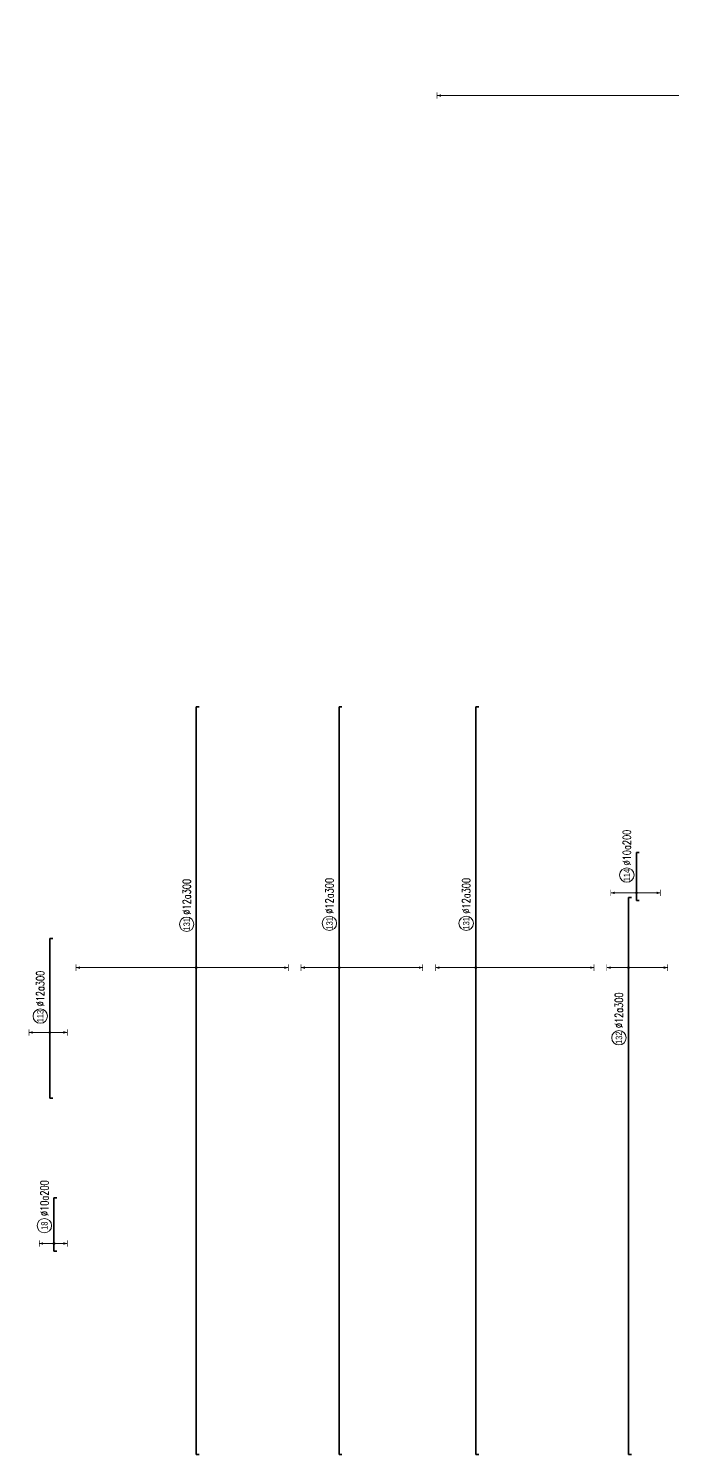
# Model space of a CAD drawing. Header units: millimetres. Extents: x -247377 to 927516, y -864259 to 155594.
# Drawn here: x 4599 to 44819, y -247170 to -158100 of the extents above; entities that cross this region are included whole.
import ezdxf
from ezdxf.enums import TextEntityAlignment as Align

# ---------------------------------------------------------------- set-up
doc = ezdxf.new("R2010")
doc.units = ezdxf.units.MM
doc.header["$MEASUREMENT"] = 0
for name, color, linetype, lineweight in [('NDC_S_DIM', 1, 'Continuous', 15), ('NDC_S_REBAR', 4, 'Continuous', 35), ('NDC_S_VN TEXT', 7, 'Continuous', 20)]:
    doc.layers.add(name, color=color, linetype=linetype, lineweight=lineweight)
doc.styles.add('ARIAL', font='arial.ttf', dxfattribs={"width": 0.8})
doc.styles.add('NDC_EN TXT', font='romans.shx', dxfattribs={"width": 0.8})

# ---------------------------------------------------------------- blocks, each defined once
blk = doc.blocks.new('*U38')
h = blk.add_hatch(color=6)
edge = h.paths.add_edge_path()
edge.add_arc((-2.99, 0), 0.3, 0, 360)
at = {"layer": 'NDC_S_DIM', "color": 8}
for q in [(-2.99, 6.57), (-2.99, -5.43)]:
    blk.add_line((-2.99, 0), q, dxfattribs=at)
for points in [[(-3.99, 6.57, 0.2, 0.2, 0), (-1.99, 6.57, 0, 0, 0)], [(-3.99, -5.43, 0.2, 0.2, 0), (-1.99, -5.43, 0, 0, 0)]]:
    blk.add_lwpolyline(points, format="xyseb", dxfattribs=at)
at = {"layer": 'NDC_S_DIM'}
blk.add_circle((2.1, 3), 2.25, dxfattribs=at)
at = {"layer": 'NDC_S_DIM', "color": 6}
blk.add_circle((-2.99, 0), 0.3, dxfattribs=at)
at = {"layer": 'NDC_S_DIM', "color": 8}
for points in [[(-3.39, 5.37), (-2.99, 6.57), (-2.59, 5.37)], [(-3.39, -4.23), (-2.99, -5.43), (-2.59, -4.23)]]:
    blk.add_solid(points, dxfattribs=at)
at = {"layer": 'NDC_S_REBAR'}
for p, q in [((0, 0), (-23.56, 0)), ((-23.56, 0), (-23.56, -0.9)), ((0, 0), (26.39, 0)), ((26.39, 0), (26.39, -0.9)), ((-23.56, -0.9), (-23.56, -0.9)), ((26.39, -0.9), (26.39, -0.9))]:
    blk.add_line(p, q, dxfattribs=at)
at = {"layer": 'NDC_S_VN TEXT', "style": 'ARIAL', "width": 0.8}
blk.add_attdef('KHT', text='', height=2, dxfattribs=at).set_placement((2.1, 3), align=Align.MIDDLE_CENTER)
at = {"layer": 'NDC_S_VN TEXT', "color": 3, "style": 'NDC_EN TXT', "width": 0.75}
blk.add_attdef('DKT', (5.1, 1.75), '', height=2.5, dxfattribs=at)
blk = doc.blocks.new('*U278')
h = blk.add_hatch(color=6)
edge = h.paths.add_edge_path()
edge.add_arc((-2.99, 0), 0.3, 0, 360)
at = {"layer": 'NDC_S_DIM', "color": 8}
for q in [(-2.99, 37.54), (-2.99, -28.71)]:
    blk.add_line((-2.99, 0), q, dxfattribs=at)
for points in [[(-3.99, 37.54, 0.2, 0.2, 0), (-1.99, 37.54, 0, 0, 0)], [(-3.99, -28.71, 0.2, 0.2, 0), (-1.99, -28.71, 0, 0, 0)]]:
    blk.add_lwpolyline(points, format="xyseb", dxfattribs=at)
at = {"layer": 'NDC_S_DIM'}
blk.add_circle((10.56, 3), 2.25, dxfattribs=at)
at = {"layer": 'NDC_S_DIM', "color": 6}
blk.add_circle((-2.99, 0), 0.3, dxfattribs=at)
at = {"layer": 'NDC_S_DIM', "color": 8}
for points in [[(-3.39, 36.34), (-2.99, 37.54), (-2.59, 36.34)], [(-3.39, -27.51), (-2.99, -28.71), (-2.59, -27.51)]]:
    blk.add_solid(points, dxfattribs=at)
at = {"layer": 'NDC_S_REBAR'}
for p, q in [((0, 0), (-155.03, 0)), ((-155.03, 0), (-155.03, -0.9)), ((0, 0), (78.42, 0)), ((78.42, 0), (78.42, -0.9)), ((-155.03, -0.9), (-155.03, -0.9)), ((78.42, -0.9), (78.42, -0.9))]:
    blk.add_line(p, q, dxfattribs=at)
at = {"layer": 'NDC_S_VN TEXT', "style": 'ARIAL', "width": 0.8}
blk.add_attdef('KHT', text='', height=2, dxfattribs=at).set_placement((10.56, 3), align=Align.MIDDLE_CENTER)
at = {"layer": 'NDC_S_VN TEXT', "color": 3, "style": 'NDC_EN TXT', "width": 0.75}
blk.add_attdef('DKT', (13.56, 1.75), '', height=2.5, dxfattribs=at)
blk = doc.blocks.new('*U40')
h = blk.add_hatch(color=6)
edge = h.paths.add_edge_path()
edge.add_arc((-2.99, 0), 0.3, 0, 360)
at = {"layer": 'NDC_S_DIM', "color": 8}
for q in [(-2.99, 6.79), (-2.99, -12.21)]:
    blk.add_line((-2.99, 0), q, dxfattribs=at)
for points in [[(-3.99, 6.79, 0.2, 0.2, 0), (-1.99, 6.79, 0, 0, 0)], [(-3.99, -12.21, 0.2, 0.2, 0), (-1.99, -12.21, 0, 0, 0)]]:
    blk.add_lwpolyline(points, format="xyseb", dxfattribs=at)
at = {"layer": 'NDC_S_DIM'}
blk.add_circle((-24.89, 3), 2.25, dxfattribs=at)
at = {"layer": 'NDC_S_DIM', "color": 6}
blk.add_circle((-2.99, 0), 0.3, dxfattribs=at)
at = {"layer": 'NDC_S_DIM', "color": 8}
for points in [[(-3.39, 5.59), (-2.99, 6.79), (-2.59, 5.59)], [(-3.39, -11.01), (-2.99, -12.21), (-2.59, -11.01)]]:
    blk.add_solid(points, dxfattribs=at)
at = {"layer": 'NDC_S_REBAR'}
for p, q in [((0, 0), (-155.03, 0)), ((-155.03, 0), (-155.03, -0.9)), ((0, 0), (18.92, 0)), ((18.92, 0), (18.92, -0.9)), ((-155.03, -0.9), (-155.03, -0.9)), ((18.92, -0.9), (18.92, -0.9))]:
    blk.add_line(p, q, dxfattribs=at)
at = {"layer": 'NDC_S_VN TEXT', "style": 'ARIAL', "width": 0.8}
blk.add_attdef('KHT', text='', height=2, dxfattribs=at).set_placement((-24.89, 3), align=Align.MIDDLE_CENTER)
at = {"layer": 'NDC_S_VN TEXT', "color": 3, "style": 'NDC_EN TXT', "width": 0.75}
blk.add_attdef('DKT', (-21.89, 1.75), '', height=2.5, dxfattribs=at)
blk = doc.blocks.new('*U220')
h = blk.add_hatch(color=6)
edge = h.paths.add_edge_path()
edge.add_arc((-2.99, 0), 0.3, 0, 360)
at = {"layer": 'NDC_S_DIM', "color": 8}
for q in [(-2.99, 4.6), (-2.99, -4.15)]:
    blk.add_line((-2.99, 0), q, dxfattribs=at)
for points in [[(-3.99, 4.6, 0.2, 0.2, 0), (-1.99, 4.6, 0, 0, 0)], [(-3.99, -4.15, 0.2, 0.2, 0), (-1.99, -4.15, 0, 0, 0)]]:
    blk.add_lwpolyline(points, format="xyseb", dxfattribs=at)
at = {"layer": 'NDC_S_DIM'}
blk.add_circle((2.58, 3), 2.25, dxfattribs=at)
at = {"layer": 'NDC_S_DIM', "color": 6}
blk.add_circle((-2.99, 0), 0.3, dxfattribs=at)
at = {"layer": 'NDC_S_DIM', "color": 8}
for points in [[(-3.39, 3.4), (-2.99, 4.6), (-2.59, 3.4)], [(-3.39, -2.95), (-2.99, -4.15), (-2.59, -2.95)]]:
    blk.add_solid(points, dxfattribs=at)
at = {"layer": 'NDC_S_REBAR'}
for p, q in [((0, 0), (-5.38, 0)), ((-5.38, 0), (-5.38, -0.9)), ((0, 0), (11.32, 0)), ((11.32, 0), (11.32, -0.9)), ((-5.38, -0.9), (-5.38, -0.9)), ((11.32, -0.9), (11.32, -0.9))]:
    blk.add_line(p, q, dxfattribs=at)
at = {"layer": 'NDC_S_VN TEXT', "style": 'ARIAL', "width": 0.8}
blk.add_attdef('KHT', text='', height=2, dxfattribs=at).set_placement((2.58, 3), align=Align.MIDDLE_CENTER)
at = {"layer": 'NDC_S_VN TEXT', "color": 3, "style": 'NDC_EN TXT', "width": 0.75}
blk.add_attdef('DKT', (5.58, 1.75), '', height=2.5, dxfattribs=at)
blk = doc.blocks.new('*U39')
h = blk.add_hatch(color=6)
edge = h.paths.add_edge_path()
edge.add_arc((-2.99, 0), 0.3, 0, 360)
at = {"layer": 'NDC_S_DIM', "color": 8}
for q in [(-2.99, 11.87), (-2.99, -26.13)]:
    blk.add_line((-2.99, 0), q, dxfattribs=at)
for points in [[(-3.99, 11.87, 0.2, 0.2, 0), (-1.99, 11.87, 0, 0, 0)], [(-3.99, -26.13, 0.2, 0.2, 0), (-1.99, -26.13, 0, 0, 0)]]:
    blk.add_lwpolyline(points, format="xyseb", dxfattribs=at)
at = {"layer": 'NDC_S_DIM'}
blk.add_circle((10.86, 3), 2.25, dxfattribs=at)
at = {"layer": 'NDC_S_DIM', "color": 6}
blk.add_circle((-2.99, 0), 0.3, dxfattribs=at)
at = {"layer": 'NDC_S_DIM', "color": 8}
for points in [[(-3.39, 10.67), (-2.99, 11.87), (-2.59, 10.67)], [(-3.39, -24.93), (-2.99, -26.13), (-2.59, -24.93)]]:
    blk.add_solid(points, dxfattribs=at)
at = {"layer": 'NDC_S_REBAR'}
for p, q in [((0, 0), (-155.03, 0)), ((-155.03, 0), (-155.03, -0.9)), ((0, 0), (78.42, 0)), ((78.42, 0), (78.42, -0.9)), ((-155.03, -0.9), (-155.03, -0.9)), ((78.42, -0.9), (78.42, -0.9))]:
    blk.add_line(p, q, dxfattribs=at)
at = {"layer": 'NDC_S_VN TEXT', "style": 'ARIAL', "width": 0.8}
blk.add_attdef('KHT', text='', height=2, dxfattribs=at).set_placement((10.86, 3), align=Align.MIDDLE_CENTER)
at = {"layer": 'NDC_S_VN TEXT', "color": 3, "style": 'NDC_EN TXT', "width": 0.75}
blk.add_attdef('DKT', (13.86, 1.75), '', height=2.5, dxfattribs=at)
blk = doc.blocks.new('*U279')
h = blk.add_hatch(color=6)
edge = h.paths.add_edge_path()
edge.add_arc((-2.99, 0), 0.3, 0, 360)
at = {"layer": 'NDC_S_DIM', "color": 8}
for q in [(-2.99, 12.58), (-2.99, -36.92)]:
    blk.add_line((-2.99, 0), q, dxfattribs=at)
for points in [[(-3.99, 12.58, 0.2, 0.2, 0), (-1.99, 12.58, 0, 0, 0)], [(-3.99, -36.92, 0.2, 0.2, 0), (-1.99, -36.92, 0, 0, 0)]]:
    blk.add_lwpolyline(points, format="xyseb", dxfattribs=at)
at = {"layer": 'NDC_S_DIM'}
blk.add_circle((10.86, 3), 2.25, dxfattribs=at)
at = {"layer": 'NDC_S_DIM', "color": 6}
blk.add_circle((-2.99, 0), 0.3, dxfattribs=at)
at = {"layer": 'NDC_S_DIM', "color": 8}
for points in [[(-3.39, 11.38), (-2.99, 12.58), (-2.59, 11.38)], [(-3.39, -35.72), (-2.99, -36.92), (-2.59, -35.72)]]:
    blk.add_solid(points, dxfattribs=at)
at = {"layer": 'NDC_S_REBAR'}
for p, q in [((0, 0), (-155.03, 0)), ((-155.03, 0), (-155.03, -0.9)), ((0, 0), (78.42, 0)), ((78.42, 0), (78.42, -0.9)), ((-155.03, -0.9), (-155.03, -0.9)), ((78.42, -0.9), (78.42, -0.9))]:
    blk.add_line(p, q, dxfattribs=at)
at = {"layer": 'NDC_S_VN TEXT', "style": 'ARIAL', "width": 0.8}
blk.add_attdef('KHT', text='', height=2, dxfattribs=at).set_placement((10.86, 3), align=Align.MIDDLE_CENTER)
at = {"layer": 'NDC_S_VN TEXT', "color": 3, "style": 'NDC_EN TXT', "width": 0.75}
blk.add_attdef('DKT', (13.86, 1.75), '', height=2.5, dxfattribs=at)
blk = doc.blocks.new('*U285')
h = blk.add_hatch(color=6)
edge = h.paths.add_edge_path()
edge.add_arc((-2.99, 0), 0.3, 0, 360)
at = {"layer": 'NDC_S_DIM', "color": 8}
for q in [(-2.99, 7.99), (-2.99, -7.51)]:
    blk.add_line((-2.99, 0), q, dxfattribs=at)
for points in [[(-3.99, 7.99, 0.2, 0.2, 0), (-1.99, 7.99, 0, 0, 0)], [(-3.99, -7.51, 0.2, 0.2, 0), (-1.99, -7.51, 0, 0, 0)]]:
    blk.add_lwpolyline(points, format="xyseb", dxfattribs=at)
at = {"layer": 'NDC_S_DIM'}
blk.add_circle((2.58, 3), 2.25, dxfattribs=at)
at = {"layer": 'NDC_S_DIM', "color": 6}
blk.add_circle((-2.99, 0), 0.3, dxfattribs=at)
at = {"layer": 'NDC_S_DIM', "color": 8}
for points in [[(-3.39, 6.79), (-2.99, 7.99), (-2.59, 6.79)], [(-3.39, -6.31), (-2.99, -7.51), (-2.59, -6.31)]]:
    blk.add_solid(points, dxfattribs=at)
at = {"layer": 'NDC_S_REBAR'}
for p, q in [((0, 0), (-5.38, 0)), ((-5.38, 0), (-5.38, -0.9)), ((0, 0), (9.67, 0)), ((9.67, 0), (9.67, -0.9)), ((-5.38, -0.9), (-5.38, -0.9)), ((9.67, -0.9), (9.67, -0.9))]:
    blk.add_line(p, q, dxfattribs=at)
at = {"layer": 'NDC_S_VN TEXT', "style": 'ARIAL', "width": 0.8}
blk.add_attdef('KHT', text='', height=2, dxfattribs=at).set_placement((2.58, 3), align=Align.MIDDLE_CENTER)
at = {"layer": 'NDC_S_VN TEXT', "color": 3, "style": 'NDC_EN TXT', "width": 0.75}
blk.add_attdef('DKT', (5.58, 1.75), '', height=2.5, dxfattribs=at)
blk = doc.blocks.new('*U712')
h = blk.add_hatch(color=6)
edge = h.paths.add_edge_path()
edge.add_arc((-2.99, 0), 0.3, 0, 360)
at = {"layer": 'NDC_S_DIM', "color": 8}
for q in [(-2.99, 82.88), (-2.99, -116.62)]:
    blk.add_line((-2.99, 0), q, dxfattribs=at)
for points in [[(-3.99, 82.88, 0.2, 0.2, 0), (-1.99, 82.88, 0, 0, 0)], [(-3.99, -116.62, 0.2, 0.2, 0), (-1.99, -116.62, 0, 0, 0)]]:
    blk.add_lwpolyline(points, format="xyseb", dxfattribs=at)
at = {"layer": 'NDC_S_DIM'}
blk.add_circle((2.1, 3), 2.25, dxfattribs=at)
at = {"layer": 'NDC_S_DIM', "color": 6}
blk.add_circle((-2.99, 0), 0.3, dxfattribs=at)
at = {"layer": 'NDC_S_DIM', "color": 8}
for points in [[(-3.39, 81.68), (-2.99, 82.88), (-2.59, 81.68)], [(-3.39, -115.42), (-2.99, -116.62), (-2.59, -115.42)]]:
    blk.add_solid(points, dxfattribs=at)
at = {"layer": 'NDC_S_REBAR'}
for p, q in [((0, 0), (-45.3, 0)), ((-45.3, 0), (-45.3, -1.25)), ((0, 0), (17.95, 0)), ((17.95, 0), (17.95, -1.25)), ((-45.3, -1.25), (-45.3, -1.25)), ((17.95, -1.25), (17.95, -1.25))]:
    blk.add_line(p, q, dxfattribs=at)
at = {"layer": 'NDC_S_VN TEXT', "style": 'ARIAL', "width": 0.8}
blk.add_attdef('KHT', text='', height=2, dxfattribs=at).set_placement((2.1, 3), align=Align.MIDDLE_CENTER)
at = {"layer": 'NDC_S_VN TEXT', "color": 3, "style": 'NDC_EN TXT', "width": 0.75}
blk.add_attdef('DKT', (5.1, 1.75), '', height=2.5, dxfattribs=at)

msp = doc.modelspace()

# ---------------------------------------------------------------- block references
at = {"xscale": 200, "yscale": 200, "zscale": 200, "rotation": 90}
for name, p, values in [('*U712', (46694.7, -161690.3), {'KHT': '170', 'DKT': '%%c14a100'}), ('*U278', (15077, -216163.5), {'KHT': '131', 'DKT': '%%c12a300'}), ('*U39', (23992.3, -216163.5), {'KHT': '131', 'DKT': '%%c12a300'}), ('*U279', (32535.1, -216163.5), {'KHT': '131', 'DKT': '%%c12a300'}), ('*U285', (42566.9, -211493.6), {'KHT': '114', 'DKT': '%%c10a200'}), ('*U40', (42076.4, -216163.5), {'KHT': '132', 'DKT': '%%c12a300'}), ('*U38', (5933.8, -220208.3), {'KHT': '113', 'DKT': '%%c12a300'}), ('*U220', (6189.4, -233393.6), {'KHT': '18', 'DKT': '%%c10a200'})]:
    msp.add_blockref(name, p, dxfattribs=at).add_auto_attribs(values)

doc.saveas('drawing.dxf')
